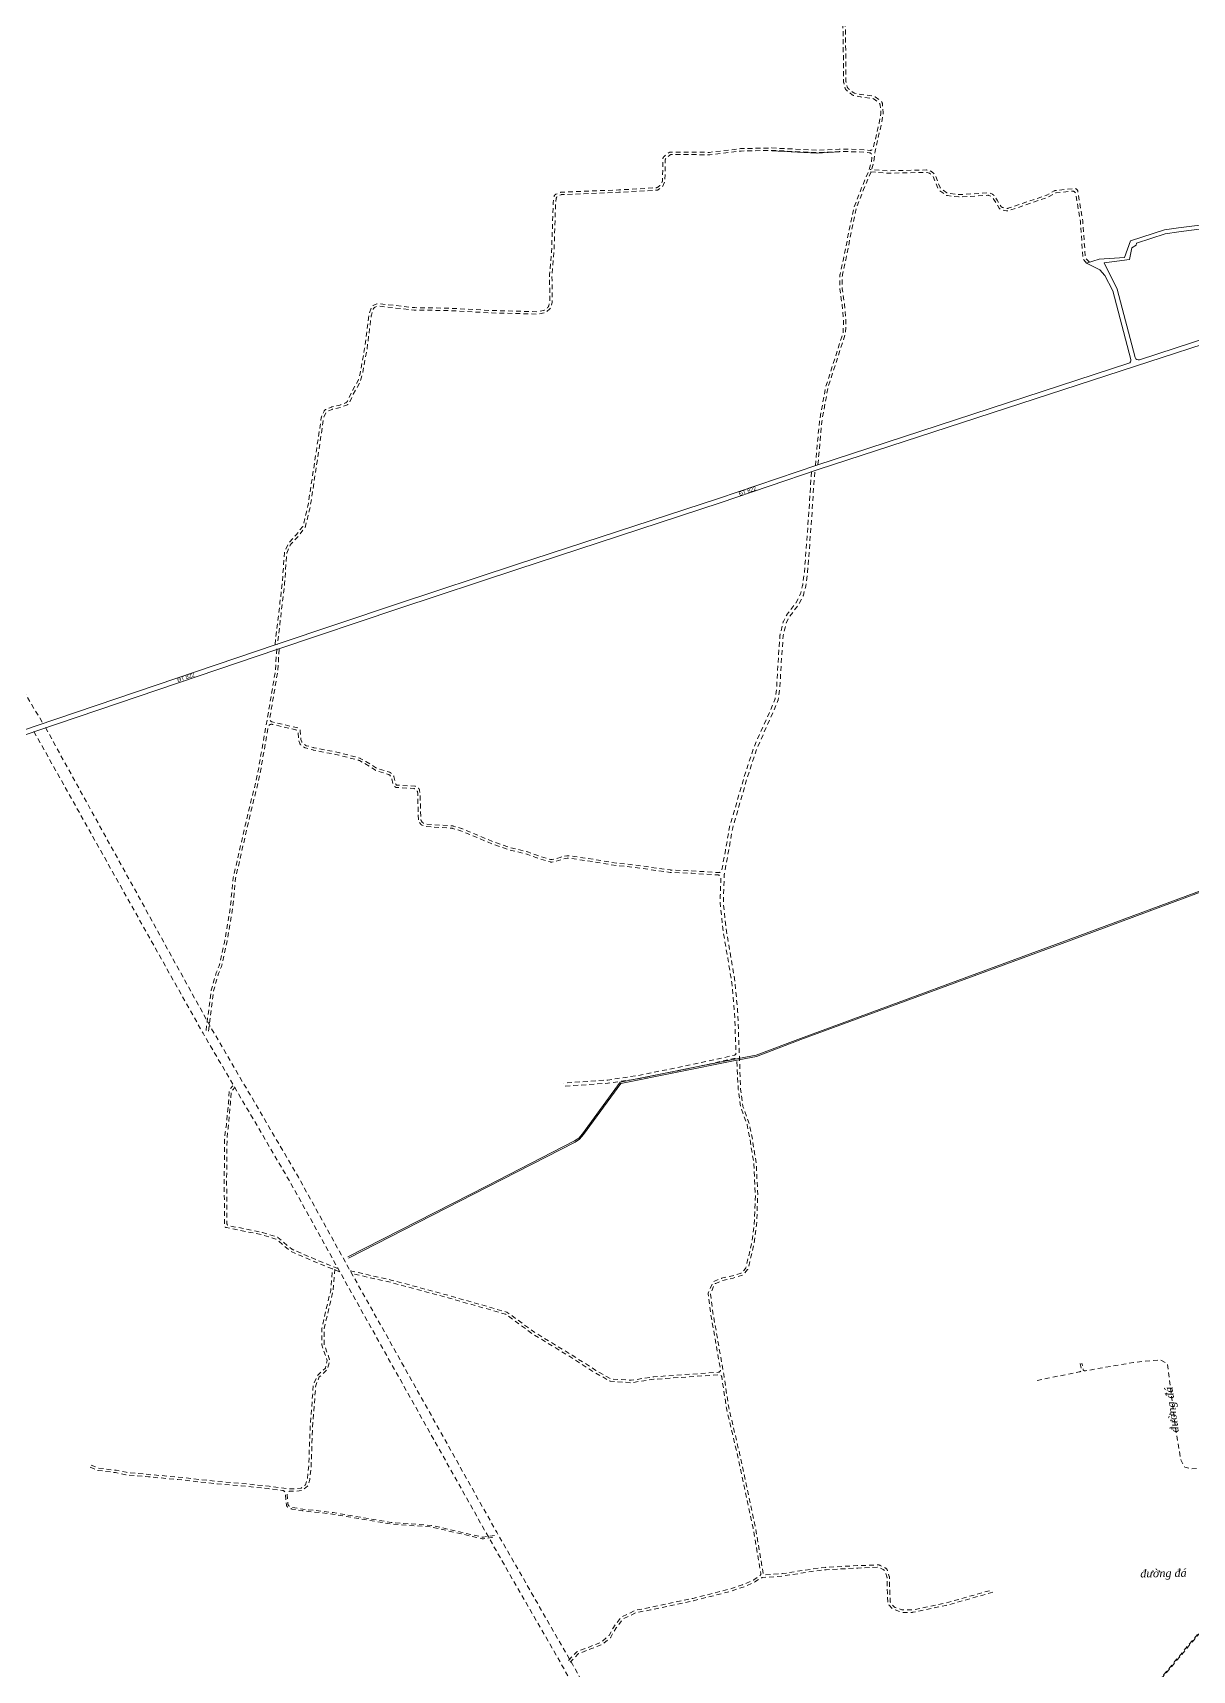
# Model space of a CAD drawing. Header units: metres. Extents: x 556238 to 587446, y 1177111 to 1219372.
# Drawn here: x 564775 to 566224, y 1208358 to 1210405 of the extents above; entities that cross this region are included whole.
import ezdxf

# ---------------------------------------------------------------- set-up
doc = ezdxf.new("R2010")
doc.units = ezdxf.units.M
doc.header["$MEASUREMENT"] = 0
doc.linetypes.add('Xr_Nen GT$0$MON', pattern=[10, 6, -4])
for name, color, linetype, lineweight in [('Xr_Nen GT$0$DUONG DAT', 250, 'Continuous', 0), ('Xr_Nen GT$0$DUONG NHUA', 38, 'Continuous', 0), ('Xr_Nen GT$0$DUONG_DA', 38, 'Xr_Nen GT$0$MON', 0), ('Xr_Nen GT$1$SONG_HO', 250, 'Continuous', 0)]:
    doc.layers.add(name, color=color, linetype=linetype, lineweight=lineweight)
doc.styles.add('Xr_Nen GT$0$ROMANS', font='romans.shx')
doc.styles.add('Xr_Nen GT$0$VN', font='VAPTIMN0.TTF')
doc.linetypes.add('Xr_Nen GT$0$TL_P', pattern='A,2,[130,ltypeshp.shx,S=1,R=0,X=0,Y=-1],2', length=4)

msp = doc.modelspace()

# ---------------------------------------------------------------- linework, layer by layer
at = {"layer": 'Xr_Nen GT$0$DUONG DAT', "linetype": 'Xr_Nen GT$0$MON', "flags": 128}
for points in [[(564505.50344, 1210011.64028), (564787.63494, 1209541.83095)], [(565079.75335, 1209635.046), (565078.27389, 1209608.66962), (565068.19897, 1209548.847), (565060.07147, 1209502.93603), (565057.24965, 1209486.46403), (565054.07962, 1209470.10349), (565046.78867, 1209441.63264), (565035.49691, 1209392.97125), (565025.48289, 1209349.05631), (565021.69381, 1209311.20796), (565014.40877, 1209268.04793), (565007.85986, 1209239.03764), (565004.15427, 1209230.21122), (564997.79683, 1209208.2739), (564991.41884, 1209157.8131)], [(564790.76675, 1209536.61582), (564998.11363, 1209160.60729), (565106.87994, 1208974.66848), (565170.02946, 1208860.66616), (565354.76969, 1208530.968), (565449.37213, 1208366.00901), (565666.86004, 1207975.76288)], [(564776.31053, 1209531.62446), (564987.70037, 1209154.64271), (565096.45094, 1208968.73083), (565159.54654, 1208854.82584), (565344.33031, 1208525.05), (565438.92587, 1208360.10299), (565656.37796, 1207969.92112)]]:
    msp.add_lwpolyline(points, dxfattribs=at)
at = {"layer": 'Xr_Nen GT$0$DUONG NHUA', "flags": 128}
for points in [[(566115.13475, 1210101.91886), (566108.50301, 1210108.69632), (566092.14972, 1210117.14032), (566107.67835, 1210122.08757), (566139.69872, 1210124.2541), (566146.96791, 1210145.09145), (566189.44161, 1210158.89341), (566206.88629, 1210161.38206), (566260.33167, 1210168.09722), (566261.30273, 1210163.24596), (566207.62813, 1210156.43727), (566190.57572, 1210154.00458), (566154.56991, 1210142.15863), (566154.19052, 1210139.50541), (566148.69564, 1210136.48566), (566145.86122, 1210121.89777), (566114.0053, 1210117.50423), (566130.43005, 1210084.84219), (566153.00357, 1209999.15308, 0.4310200048), (566158.10943, 1209996.3684), (566269.195, 1210032.519), (566295.42686, 1210041.21542)], [(564698.18116, 1209510.90557), (564779.089, 1209538.937), (565079.129, 1209640.541), (565230.62527, 1209691.2141), (565379.4891, 1209740.45633), (565632.06746, 1209823.1722), (565754.759, 1209864.865), (566144.77799, 1209992.02603, 0.3974454047), (566147.40611, 1209996.84798), (566124.79049, 1210082.69691), (566114.61989, 1210102.74848)]]:
    msp.add_lwpolyline(points, format="xyb", dxfattribs=at)
msp.add_lwpolyline([(563222.91087, 1208481.44298), (563340.77643, 1208640.99833), (563427.25679, 1208756.89475), (563491.78583, 1208843.35386), (563532.77471, 1208895.75771), (563714.20468, 1209138.81338), (563736.29325, 1209157.63323), (563755.56275, 1209170.82097), (563864.86407, 1209212.78544), (564101.61587, 1209296.62516), (564196.97324, 1209330.3574), (564320.25559, 1209373.54027), (564432.13985, 1209413.35696), (564563.82092, 1209458.556), (564700.13514, 1209505.23264), (564781.03336, 1209533.26074), (565081.04287, 1209634.85442), (565232.51906, 1209685.5208), (565381.36493, 1209734.75709), (565633.96642, 1209817.48054), (565756.65425, 1209859.17207), (566153.08487, 1209988.42354), (566271.05174, 1210026.81352), (566341.23592, 1210048.76195)], dxfattribs=at)
at = {"layer": 'Xr_Nen GT$0$DUONG_DA', "flags": 128}
for points in [[(565756.31019, 1209865.37075), (565761.08679, 1209918.80828, -0.0229088373), (565761.14841, 1209919.26205), (565768.87142, 1209961.51872, -0.0325425275), (565769.02964, 1209962.14934), (565790.61354, 1210029.32344, 0.0712203862), (565790.85148, 1210030.72054), (565791.25015, 1210045.76545, 0.0275928319), (565791.23433, 1210046.31666), (565789.62096, 1210065.51247, 0.0165869682), (565789.58223, 1210065.84185), (565786.6405, 1210085.28072, -0.0413429427), (565786.58478, 1210086.10428), (565786.82195, 1210101.82599, -0.0508596912), (565786.9401, 1210102.83366), (565791.05278, 1210121.36882, 0.0050126143), (565791.07352, 1210121.4669), (565798.4463, 1210158.1586, -0.0014853693), (565798.45223, 1210158.18771), (565804.0244, 1210185.08981, -0.0411835395), (565804.25682, 1210185.87855), (565813.26364, 1210209.17754, -0.0080686405), (565813.32424, 1210209.32709), (565822.94928, 1210232.01938, 0.0312988338), (565823.15699, 1210232.60924), (565826.00923, 1210242.6797, 0.0397107631), (565826.16414, 1210243.45739), (565827.78252, 1210257.19807, -0.0271369612), (565827.87508, 1210257.73246), (565835.59153, 1210291.32945, 0.0111064318), (565835.63643, 1210291.54696), (565837.95553, 1210304.19536, 0.0715554217), (565838.01029, 1210305.61812), (565836.86703, 1210316.52944, 0.217381157), (565834.75939, 1210320.10608), (565827.67642, 1210325.05855, 0.1183151611), (565825.50467, 1210325.91256), (565810.32014, 1210328.03884, -0.0137276413), (565810.04944, 1210328.08435), (565802.5241, 1210329.56311, -0.1183534425), (565800.40189, 1210330.53548), (565794.68493, 1210335.02076, -0.165379055), (565792.92661, 1210337.71774), (565791.50361, 1210343.29159, -0.0606096277), (565791.34837, 1210344.48933), (565791.05074, 1210382.55673, 0.0011820087), (565791.0505, 1210382.58037), (565790.70519, 1210410.10203, 0.0180218305), (565790.68769, 1210410.46193), (565787.9486, 1210442.75169, -0.0063374586), (565787.93948, 1210442.87811), (565785.78638, 1210479.15877, 0.0050150018), (565785.77943, 1210479.25882), (565780.4677, 1210546.07042, -0.0012837813), (565780.46573, 1210546.09602), (565777.83885, 1210581.43328, 0.0016599135), (565777.83628, 1210581.46637), (565773.28166, 1210637.68423, 0.0009894408), (565773.28002, 1210637.70395), (565769.63793, 1210680.55092, -0.0135851267), (565769.62228, 1210680.82212), (565766.84794, 1210771.87164, 0.0064606992), (565766.84233, 1210772.00073), (565763.44475, 1210832.2808, 0.0060238599), (565763.43652, 1210832.40099), (565743.0202, 1211085.7914, -0.013607202), (565741.05849, 1211105.88061), (565731.6392, 1211156.89046, 0.0115667063), (565731.59732, 1211157.11794), (565713.39835, 1211244.55649, -0.0068693999), (565713.37221, 1211244.69136), (565707.52065, 1211277.26829, 0.0122104975), (565707.47163, 1211277.5075), (565701.74926, 1211302.33066, 0.0035610081), (565701.73277, 1211302.39994), (565691.07473, 1211345.80003, 0.0053989196), (565691.04785, 1211345.90461), (565681.0113, 1211383.27077, -0.0247524919), (565680.90675, 1211383.75435), (565676.46097, 1211410.71691, 0.0200654103), (565676.37989, 1211411.10977), (565667.5597, 1211446.58812, -0.0295607016), (565667.4513, 1211447.16878), (565666.67229, 1211453.34543, -0.1223673087), (565666.95631, 1211455.73989), (565667.99964, 1211458.49843, -0.1836555493), (565670.35554, 1211461.1584), (565676.21861, 1211464.23079, -0.0572988807), (565677.28428, 1211464.64193), (565693.35153, 1211468.80858, -0.0117434853), (565693.58017, 1211468.86218), (565708.78525, 1211472.05163, 0.1336849301), (565711.12413, 1211473.24724), (565715.05487, 1211476.82451, 0.1259512162), (565716.41766, 1211478.89614), (565717.8792, 1211483.14538, 0.0378261643), (565718.07024, 1211483.87627), (565719.14825, 1211489.79886, 0.0633613679), (565719.21573, 1211491.05921), (565717.08096, 1211520.22578, -0.0083253945), (565717.07158, 1211520.39201), (565715.44965, 1211561.16226, -0.0112043328), (565715.44577, 1211561.38629), (565715.75655, 1211622.87227, -0.0066263323), (565715.75897, 1211623.00477), (565720.20798, 1211763.93061, -0.0877518469), (565720.56527, 1211765.6352), (565721.33595, 1211767.55543, -0.1460937895), (565723.11652, 1211769.79459), (565739.61489, 1211781.29755)], [(565077.63973, 1209640.72008), (565083.87236, 1209692.55248, 0.0018026141), (565083.8757, 1209692.58113), (565086.64704, 1209717.11987, 0.0096966874), (565086.66145, 1209717.27433), (565089.44693, 1209755.01345, -0.0844139052), (565089.76845, 1209756.3154), (565094.22367, 1209766.55107, -0.0848047524), (565094.96166, 1209767.67814), (565103.85511, 1209777.24488, 0.0222726451), (565104.08577, 1209777.5163), (565112.26981, 1209788.06424, 0.106766441), (565113.00012, 1209789.5872), (565118.87818, 1209814.20203, 0.020815901), (565118.94197, 1209814.52878), (565129.84713, 1209886.12161, 0.0007132494), (565129.84883, 1209886.1329), (565135.53278, 1209924.17706, -0.0681021039), (565135.837, 1209925.21813), (565139.00068, 1209932.29686, -0.1909780825), (565141.11082, 1209934.35569), (565148.15177, 1209937.29674, -0.0435945054), (565148.81508, 1209937.50816), (565158.68227, 1209939.72927, 0.0418123015), (565159.31928, 1209939.9298), (565165.94249, 1209942.64118, 0.1891575003), (565168.05548, 1209944.65939), (565172.66388, 1209954.59116, -0.0192183408), (565172.80388, 1209954.86481), (565181.14513, 1209969.73145, 0.0582418362), (565181.50246, 1209970.58867), (565183.91003, 1209979.00562, 0.0243409581), (565183.99874, 1209979.38461), (565189.6713, 1210010.33721, 0.0135745855), (565189.70463, 1210010.55179), (565194.99438, 1210051.99251, -0.043772413), (565195.14314, 1210052.67552), (565197.99068, 1210061.81806, -0.2242441894), (565200.30201, 1210064.33355), (565204.91986, 1210066.21276, -0.1240036681), (565206.85483, 1210066.48491), (565251.96429, 1210061.63894, 0.0226868924), (565252.32641, 1210061.61659), (565294.74136, 1210060.92582, -0.0093559509), (565294.89095, 1210060.92058), (565348.48948, 1210058.03919, 0.0067632286), (565348.5976, 1210058.03484), (565405.49548, 1210056.51789, 0.0552269453), (565406.37334, 1210056.59153), (565413.20004, 1210057.93298, 0.1250837539), (565414.98042, 1210058.77747), (565418.41672, 1210061.62387, 0.1609251849), (565419.74969, 1210063.75045), (565421.02668, 1210068.95091, 0.0623550262), (565421.14194, 1210069.93802), (565420.87404, 1210102.18026, -0.0235924596), (565420.8887, 1210102.55725), (565423.35899, 1210131.1962, 0.0129688402), (565423.37145, 1210131.40329), (565425.44639, 1210192.10209, -0.0221083605), (565425.47408, 1210192.45456), (565426.42298, 1210200.15622, -0.2708460098), (565428.87145, 1210203.36642), (565434.38545, 1210205.6343, -0.0879151627), (565435.74922, 1210205.93186), (565507.32122, 1210208.75661, 0.0044585099), (565507.39247, 1210208.76006), (565553.99534, 1210211.43243, 0.1428778081), (565556.10657, 1210212.1819), (565558.73341, 1210214.07692, 0.1259078223), (565560.00388, 1210215.5996), (565561.69727, 1210219.15177, 0.108002678), (565562.08615, 1210220.81503), (565562.47355, 1210247.51388, -0.2301424502), (565564.04769, 1210250.63662), (565570.19042, 1210255.32064, -0.1666668956), (565572.65235, 1210256.1397), (565620.44462, 1210255.70369, 0.0321157859), (565620.95716, 1210255.73196), (565659.64135, 1210260.36885, -0.0246159432), (565660.034, 1210260.39641), (565698.5089, 1210261.19882, -0.017762886), (565698.79299, 1210261.19465), (565755.05389, 1210258.36845, 0.0245301567), (565755.44614, 1210258.368), (565782.95287, 1210259.68684, -0.0145793879), (565783.18605, 1210259.69121), (565804.76207, 1210259.46672, -0.0162508452), (565805.02177, 1210259.45557), (565821.41885, 1210258.21685, 0.3708293349), (565825.61867, 1210261.31009), (565832.65274, 1210291.93604, 0.0111064318), (565832.69764, 1210292.15355), (565834.9269, 1210304.31193, 0.0715554217), (565834.98166, 1210305.73469), (565834.02602, 1210314.85529, 0.217381157), (565831.91838, 1210318.43193), (565826.54738, 1210322.18738, 0.1183151611), (565824.37563, 1210323.04139), (565809.82253, 1210325.07925, -0.0137276413), (565809.55182, 1210325.12476), (565801.23896, 1210326.75827, -0.1183534425), (565799.11675, 1210327.73064), (565792.03052, 1210333.29019, -0.165379055), (565790.2722, 1210335.98717), (565788.50655, 1210342.90315, -0.0606096277), (565788.35132, 1210344.10088), (565788.05089, 1210382.52619, 0.0011820087), (565788.05065, 1210382.54983), (565787.70678, 1210409.95624, 0.0180218305), (565787.68928, 1210410.31613), (565784.95612, 1210442.53601, -0.0063374586), (565784.94701, 1210442.66242), (565782.79343, 1210478.951, 0.0050150018), (565782.78648, 1210479.05106), (565777.47653, 1210545.84034, -0.0012837813), (565777.47456, 1210545.86594), (565774.84784, 1210581.20094, 0.0016599135), (565774.84527, 1210581.23404), (565770.29194, 1210637.43605, 0.0009894408), (565770.2903, 1210637.45577), (565766.64181, 1210680.37806, -0.0135851267), (565766.62616, 1210680.64926), (565763.85051, 1210771.74152, 0.0064606992), (565763.84491, 1210771.87061), (565760.45154, 1210832.07589, 0.0060238599), (565760.44331, 1210832.19608), (565740.03936, 1211085.43297, 0.0113050427), (565737.59212, 1211105.3232), (565730.41749, 1211146.51657, 0.0097665214), (565728.64612, 1211156.57459), (565710.4529, 1211243.98554, -0.0068693999), (565710.42675, 1211244.12041), (565704.58086, 1211276.66579, 0.0122104975), (565704.53184, 1211276.905), (565699.79343, 1211297.45986, 0.4031090279), (565696.30792, 1211299.73281), (565646.67041, 1211290.26344), (565624.24915, 1211286.66612), (565593.36695, 1211279.71205), (565562.28329, 1211273.1098), (565515.93393, 1211261.72952), (565491.57123, 1211255.71725), (565442.23802, 1211248.26834), (565430.3364, 1211248.08534, -0.1828645507), (565428.33913, 1211248.80617), (565425.4066, 1211251.31704, -0.169421329), (565424.41253, 1211253.02517), (565423.42148, 1211258.13979), (565421.62435, 1211280.58612), (565420.96553, 1211283.65696, 0.2030656986), (565419.62098, 1211285.57246), (565418.12725, 1211286.50498, 0.1542777879), (565416.37605, 1211286.95577), (565378.23549, 1211284.88679), (565359.51343, 1211284.72186, 0.4227309977), (565356.542, 1211281.6086), (565357.2897, 1211261.83836), (565354.71147, 1211241.0933), (565354.77178, 1211215.63073), (565356.18787, 1211172.37828), (565360.64813, 1211137.62399), (565367.40092, 1211093.02049)], [(565753.20584, 1209864.33721), (565758.11095, 1209919.21235, -0.0229088373), (565758.17257, 1209919.66612), (565765.95544, 1209962.25036, -0.0325425275), (565766.11367, 1209962.88097), (565787.62597, 1210029.83225, 0.0712203862), (565787.86391, 1210031.22936), (565788.24681, 1210045.67929, 0.0275928319), (565788.231, 1210046.2305), (565786.63983, 1210065.16202, 0.0165869682), (565786.60111, 1210065.49139), (565783.63709, 1210085.07751, -0.0413429427), (565783.58137, 1210085.90108), (565783.82691, 1210102.17716, -0.0508596912), (565783.94505, 1210103.18482), (565788.1175, 1210121.98931, 0.0050126143), (565788.13823, 1210122.08739), (565795.50684, 1210158.75834, -0.0014853693), (565795.51278, 1210158.78745), (565801.13695, 1210185.94065, -0.0411835395), (565801.36937, 1210186.7294), (565810.4829, 1210210.30441, -0.0080686405), (565810.5435, 1210210.45396), (565820.11405, 1210233.01777, 0.0312988338), (565820.32176, 1210233.60763), (565823.05774, 1210243.26762, 0.0397107631), (565823.21265, 1210244.04531), (565824.01213, 1210250.83321, 0.426521503), (565820.34091, 1210255.28974), (565804.89304, 1210256.45675, 0.0162508452), (565804.63333, 1210256.4679), (565783.24232, 1210256.69046, 0.0145793879), (565783.00914, 1210256.68609), (565755.44271, 1210255.36439, -0.0245301567), (565755.05047, 1210255.36484), (565698.74895, 1210258.19308, 0.017762886), (565698.46487, 1210258.19725), (565660.24431, 1210257.40015, 0.0246159432), (565659.85166, 1210257.37259), (565621.12268, 1210252.73032, -0.0321157859), (565620.61013, 1210252.70206), (565573.65351, 1210253.13045, 0.1666668956), (565571.19158, 1210252.31138), (565567.02622, 1210249.13516, 0.2301424502), (565565.45208, 1210246.01243), (565565.07632, 1210220.11591, -0.108002678), (565564.68744, 1210218.45265), (565562.38158, 1210213.61572, -0.1259078222), (565561.11111, 1210212.09305), (565557.15201, 1210209.23692, -0.1428778081), (565555.04078, 1210208.48745), (565507.53751, 1210205.76345, -0.0044585099), (565507.46626, 1210205.76), (565436.39872, 1210202.95516, 0.0879151627), (565435.03495, 1210202.6576), (565431.63448, 1210201.259, 0.2708460097), (565429.18602, 1210198.04881), (565428.46779, 1210192.21943, 0.0221083605), (565428.44011, 1210191.86696), (565426.36704, 1210131.22302, -0.0129688402), (565426.35458, 1210131.01593), (565423.88977, 1210102.44055, 0.0235924595), (565423.87511, 1210102.06356), (565424.14496, 1210069.58737, -0.0623550262), (565424.0297, 1210068.60026), (565422.42677, 1210062.07242, -0.1609251849), (565421.0938, 1210059.94584), (565416.30698, 1210055.98077, -0.1250837539), (565414.52661, 1210055.13628), (565406.62565, 1210053.58374, -0.0552269453), (565405.74779, 1210053.5101), (565348.47708, 1210055.03699, -0.0067632286), (565348.36896, 1210055.04134), (565294.78597, 1210057.9219, 0.0093559509), (565294.63638, 1210057.92713), (565252.14138, 1210058.6192, -0.0226868924), (565251.77927, 1210058.64155), (565207.28571, 1210063.42136, 0.1240036681), (565205.35074, 1210063.14921), (565202.74501, 1210062.08882, 0.2242441894), (565200.43368, 1210059.57333), (565198.08568, 1210052.03464, 0.043772413), (565197.93692, 1210051.35164), (565192.67017, 1210010.09112, -0.0135745855), (565192.63684, 1210009.87654), (565186.92325, 1209978.70008, -0.0243409581), (565186.83455, 1209978.32109), (565184.29036, 1209969.42652, -0.0582418362), (565183.93302, 1209968.5693), (565175.47664, 1209953.49746, 0.0192183408), (565175.33665, 1209953.22381), (565170.28137, 1209942.32896, -0.1891575003), (565168.16838, 1209940.31075), (565160.22328, 1209937.05822, -0.0418123015), (565159.58627, 1209936.85769), (565149.72957, 1209934.63894, 0.0435945054), (565149.06625, 1209934.42753), (565143.36448, 1209932.04585, 0.1909780825), (565141.25434, 1209929.98703), (565138.74341, 1209924.36883, 0.0681021039), (565138.43919, 1209923.32776), (565132.81527, 1209885.68537, -0.0007132494), (565132.81357, 1209885.67409), (565121.88894, 1209813.9535, -0.020815901), (565121.82516, 1209813.62675), (565115.76757, 1209788.26013, -0.106766441), (565115.03726, 1209786.73717), (565106.37403, 1209775.57163, -0.0222726451), (565106.14337, 1209775.30022), (565097.50784, 1209766.01092, 0.0848047524), (565096.76985, 1209764.88385), (565092.72276, 1209755.58584, 0.0844139052), (565092.40124, 1209754.28389), (565089.64903, 1209716.99548, -0.0096966874), (565089.63461, 1209716.84102), (565086.85553, 1209692.23371, -0.0018026141), (565086.85219, 1209692.20506), (565080.61827, 1209640.36192)], [(566092.14972, 1210117.14032), (566088.63699, 1210121.16906, -0.1628539592), (566087.66207, 1210123.51272), (566084.42029, 1210168.87972, 0.0229972644), (566084.37724, 1210169.24495), (566078.67508, 1210203.85054, 0.3960670728), (566074.32516, 1210207.17984), (566054.30615, 1210205.15188, 0.1044560437), (566052.73125, 1210204.64894), (566043.83726, 1210199.58875, -0.0477331182), (566043.14208, 1210199.27673), (565994.05787, 1210182.65676, -0.1417061908), (565991.83745, 1210182.55689), (565985.3765, 1210184.11467, -0.2027074925), (565982.87139, 1210185.96658), (565978.01132, 1210194.18181, 0.0196194698), (565977.84108, 1210194.44541), (565974.28796, 1210199.50022, 0.1518622469), (565972.40691, 1210200.95017), (565970.15257, 1210201.78656, 0.1041154307), (565968.52255, 1210202.02923), (565933.35613, 1210199.92746, -0.0441970371), (565932.65064, 1210199.94767), (565918.12735, 1210201.65436, -0.1223041522), (565916.32317, 1210202.33424), (565907.97076, 1210208.09486, -0.1481541645), (565906.52518, 1210209.90886), (565900.33788, 1210225.45929, 0.12934418), (565899.12895, 1210227.09684), (565896.75284, 1210229.00887, 0.0967622336), (565895.39566, 1210229.7235), (565892.81015, 1210230.49997, 0.078253522), (565891.57713, 1210230.66815), (565843.09788, 1210229.66781, -0.0244056015), (565842.70778, 1210229.6788), (565821.53866, 1210231.31144)], [(566095.78056, 1210118.29707), (566091.63263, 1210122.69411, -0.1729228064), (566090.55245, 1210125.15382), (566087.40282, 1210169.23125, 0.0229972644), (566087.35977, 1210169.59648), (566081.17692, 1210207.11934, 0.3960670728), (566076.82699, 1210210.44864), (566053.37337, 1210208.07275, 0.1044560437), (566051.79847, 1210207.5698), (566042.60323, 1210202.33821, -0.0477331182), (566041.90804, 1210202.0262), (565993.91755, 1210185.77656, -0.1417061908), (565991.69713, 1210185.67669), (565987.3127, 1210186.73381, -0.2027074925), (565984.80759, 1210188.58572), (565980.53337, 1210195.81066, 0.0196194698), (565980.36313, 1210196.07426), (565976.20593, 1210201.98844, 0.1518622469), (565974.32488, 1210203.4384), (565970.604, 1210204.81889, 0.1041154307), (565968.97398, 1210205.06156), (565933.44238, 1210202.93796, -0.0441970371), (565932.73689, 1210202.95818), (565919.21736, 1210204.54691, -0.1223041522), (565917.41319, 1210205.22679), (565910.42221, 1210210.04843, -0.1481541645), (565908.97663, 1210211.86243), (565902.83355, 1210227.30173, 0.12934418), (565901.62462, 1210228.93928), (565898.17701, 1210231.71353, 0.0967622336), (565896.81983, 1210232.42817), (565893.22057, 1210233.50908, 0.078253522), (565891.98755, 1210233.67726), (565843.18248, 1210232.67019, -0.0244056015), (565842.79238, 1210232.68118), (565821.76934, 1210234.30256)], [(565748.28753, 1209856.19355), (565744.24685, 1209796.26535, -0.0015686948), (565744.24553, 1209796.24657), (565739.46609, 1209731.42428, -0.0144756478), (565739.44831, 1209731.25152), (565737.25261, 1209714.65008, -0.0315845099), (565737.17937, 1209714.27859), (565734.33075, 1209703.47444, -0.0530631659), (565734.1048, 1209702.88103), (565729.0092, 1209692.84584, -0.0463493385), (565728.71323, 1209692.37634), (565717.56303, 1209677.86355, 0.0450198071), (565717.2743, 1209677.40823), (565713.0773, 1209669.25025, 0.0602095216), (565712.82715, 1209668.5752), (565708.92765, 1209652.2598, 0.0411422059), (565708.85284, 1209651.77264), (565706.31243, 1209615.6077, 0.0039456162), (565706.30949, 1209615.56044), (565704.67831, 1209585.57611, -0.0238494519), (565704.64917, 1209585.29157), (565702.70741, 1209572.41996, -0.0606601963), (565702.51334, 1209571.72116), (565696.30916, 1209556.7163, -0.0076927081), (565696.27258, 1209556.63155), (565676.05986, 1209511.71289, 0.0270762233), (565675.94285, 1209511.41003), (565664.13532, 1209475.12004, 0.0078553654), (565664.10757, 1209475.02996), (565645.91046, 1209412.48817, 0.0269269222), (565645.83707, 1209412.17373), (565640.67054, 1209383.03101, -0.0015492508), (565640.66724, 1209383.01271), (565636.20427, 1209358.71547, -0.3804294534), (565632.01047, 1209355.44654), (565598.79556, 1209357.60689, 0.0061865636), (565598.69672, 1209357.61209), (565572.22939, 1209358.67675, -0.0248957796), (565571.83292, 1209358.71253), (565526.79265, 1209365.04896, 0.0106390393), (565526.62364, 1209365.06908), (565506.0562, 1209367.07481, -0.0163109303), (565505.79749, 1209367.10858), (565467.77908, 1209373.33958, 0.0075765061), (565467.65917, 1209373.35737), (565443.93317, 1209376.51101, 0.0854837163), (565442.57636, 1209376.45887), (565435.8923, 1209375.04147, 0.0301418073), (565435.42783, 1209374.91331), (565428.34246, 1209372.49042, -0.0385927068), (565427.74542, 1209372.33648), (565424.03948, 1209371.68048, -0.1188752295), (565422.16752, 1209371.79564), (565406.26028, 1209376.68292, -0.0129312158), (565406.06417, 1209376.74877), (565393.76102, 1209381.23704, 0.0265777697), (565393.35464, 1209381.36127), (565372.17107, 1209386.6243, -0.0193056878), (565371.8745, 1209386.71026), (565352.63448, 1209393.10182, -0.0187396718), (565352.35378, 1209393.2069), (565333.80339, 1209400.95562, -0.0000522106), (565333.80262, 1209400.95594), (565310.98023, 1209410.49472, 0.0271095587), (565310.57185, 1209410.63995), (565300.36008, 1209413.65925, 0.0551140121), (565299.49472, 1209413.81436), (565267.04636, 1209415.99965, -0.0759611977), (565265.86678, 1209416.26204), (565263.37128, 1209417.23141, -0.1492076674), (565261.53608, 1209418.67564), (565260.67082, 1209419.91938, -0.1455693524), (565259.95613, 1209422.08529), (565259.01118, 1209453.98617, 0.0266101426), (565258.97598, 1209454.41018), (565258.4678, 1209458.12292, 0.1996891967), (565256.91396, 1209460.77356), (565254.4189, 1209462.6561, 0.1477780576), (565252.24762, 1209463.45595), (565229.64213, 1209464.80294), (565228.64491, 1209466.14772, -0.1057614199), (565227.95136, 1209467.6707), (565226.25366, 1209475.38617, 0.1497363327), (565225.10187, 1209477.4268), (565222.54945, 1209479.8512, 0.1150587049), (565220.98235, 1209480.77059), (565205.35509, 1209485.62968, -0.0662865069), (565204.39697, 1209486.07355), (565191.35854, 1209494.36139, 0.017396115), (565191.11866, 1209494.5024), (565184.21921, 1209498.24155, 0.0596642505), (565183.33493, 1209498.59214), (565158.43736, 1209505.16925, 0.0155687706), (565158.19472, 1209505.22533), (565126.17499, 1209511.58271, -0.0160814708), (565125.92442, 1209511.64089), (565117.01987, 1209514.01272, -0.0819736753), (565115.83235, 1209514.5486), (565112.70793, 1209516.62919, -0.1691118231), (565111.11959, 1209518.7261), (565110.09507, 1209521.88949, -0.0617161403), (565109.90935, 1209522.85551), (565109.24864, 1209532.75296, 0.3302768336), (565106.16223, 1209536.38287), (565074.20016, 1209543.80426, -0.3987918443), (565071.16611, 1209548.39788), (565071.15523, 1209548.3364), (565081.25987, 1209608.33548), (565082.74865, 1209634.878)], [(565752.27847, 1209855.92445), (565748.23695, 1209795.98374, -0.0015686948), (565748.23562, 1209795.96496), (565743.44675, 1209731.01464, -0.0144756478), (565743.42897, 1209730.84188), (565741.18491, 1209713.87486, -0.0315845099), (565741.11168, 1209713.50338), (565738.09004, 1209702.04302, -0.0530631659), (565737.86409, 1209701.44961), (565732.40752, 1209690.70351, -0.0463493385), (565732.11154, 1209690.23402), (565720.95482, 1209675.71273, 0.0450198071), (565720.6661, 1209675.25742), (565716.85534, 1209667.85022, 0.0602095216), (565716.60519, 1209667.17518), (565712.89471, 1209651.65062, 0.0411422059), (565712.81991, 1209651.16346), (565710.30481, 1209615.3589, 0.0039456162), (565710.30187, 1209615.31164), (565708.66203, 1209585.16821, -0.0238494519), (565708.6329, 1209584.88366), (565706.59, 1209571.34167, -0.0606601963), (565706.39593, 1209570.64286), (565699.98212, 1209555.13101, -0.0076927081), (565699.94554, 1209555.04626), (565679.79652, 1209510.26916, 0.0270762233), (565679.67951, 1209509.9663), (565667.95849, 1209473.9422, 0.0078553654), (565667.93074, 1209473.85212), (565649.81141, 1209411.57766, 0.0269269222), (565649.73802, 1209411.26322), (565644.60697, 1209382.32056, -0.0015492508), (565644.60366, 1209382.30226), (565639.33005, 1209353.59172, 0.0359026685), (565639.28286, 1209353.16404), (565638.31341, 1209327.73704, 0.0038041441), (565638.31202, 1209327.69141), (565638.09489, 1209318.20803, 0.0323556991), (565638.1111, 1209317.82051), (565641.9092, 1209282.28774, 0.0156664984), (565641.93502, 1209282.10157), (565647.55245, 1209249.20851, -0.0008415265), (565647.55413, 1209249.19855), (565652.72924, 1209218.26842, -0.0191912598), (565652.75849, 1209218.04007), (565655.94592, 1209182.33097, -0.0125105263), (565655.95552, 1209182.18118), (565657.72517, 1209136.81177, -0.0006394007), (565657.72546, 1209136.8041), (565658.08473, 1209126.94578, 0.0004730944), (565658.08495, 1209126.94011), (565659.69929, 1209084.83309, 0.0229669836), (565659.72247, 1209084.55861), (565662.43039, 1209063.8736, 0.0561694596), (565662.59166, 1209063.22133), (565670.6775, 1209041.38343, -0.0413714449), (565670.81061, 1209040.90604), (565673.98683, 1209024.32122, -0.0074453225), (565674.00233, 1209024.23324), (565679.22686, 1208991.74377, -0.0283570813), (565679.26173, 1208991.40555), (565681.08245, 1208951.89027, -0.0215766958), (565681.0832, 1208951.63147), (565679.6153, 1208915.181, -0.0234567486), (565679.59081, 1208914.90074), (565676.37864, 1208891.08365, -0.0255342663), (565676.32228, 1208890.78267), (565669.01204, 1208860.40755, -0.1161878676), (565668.39206, 1208859.17949), (565663.40478, 1208853.24455, -0.1417051248), (565662.01999, 1208852.31654), (565650.42697, 1208848.61736, -0.0210236696), (565650.18372, 1208848.55087), (565636.73495, 1208845.47573, 0.0454738638), (565636.2173, 1208845.30667), (565628.52181, 1208841.99338, 0.1920365809), (565626.95126, 1208840.42088), (565622.42784, 1208829.87893, 0.133018862), (565622.20766, 1208828.32598), (565625.07308, 1208805.26918, 0.0125540334), (565625.09541, 1208805.12022), (565638.52234, 1208728.66984, -0.0058777166), (565638.53372, 1208728.60024), (565644.88807, 1208686.65421, 0.020251976), (565644.93415, 1208686.41569), (565658.7261, 1208627.86606, -0.0048674398), (565658.73894, 1208627.80908), (565678.29253, 1208536.90492, -0.0118909629), (565678.31921, 1208536.76477), (565687.8741, 1208479.13787, 0.389316054), (565690.00413, 1208477.47119), (565712.06806, 1208479.2082, 0.0189190909), (565712.51888, 1208479.26091), (565747.68191, 1208484.72757, -0.0070043357), (565747.84836, 1208484.75106), (565765.9047, 1208487.04221, -0.0184534161), (565766.34567, 1208487.0817), (565805.87864, 1208489.1555, -0.0037960334), (565805.96965, 1208489.15958), (565831.19366, 1208490.09898, -0.1238880507), (565834.05812, 1208489.49055), (565840.21101, 1208486.47412, -0.2071271034), (565843.30535, 1208482.8485), (565845.50298, 1208475.69417, -0.0697246289), (565845.76632, 1208474.04983), (565846.14367, 1208454.77733, 0.0076527351), (565846.15008, 1208454.59379), (565846.64067, 1208444.82685, 0.178223405), (565848.26626, 1208441.01317), (565850.73981, 1208438.38802, 0.1216307751), (565853.15687, 1208436.82834), (565861.21625, 1208434.059, 0.0839160468), (565863.18947, 1208433.7334), (565873.74803, 1208433.7746, 0.0501455476), (565874.94201, 1208433.89935), (565915.6582, 1208442.33607, 0.0175333122), (565916.06687, 1208442.43581), (565974.27048, 1208458.82286)], [(564994.39516, 1209157.4369), (565000.74368, 1209207.66457), (565006.98747, 1209229.20972), (565010.72812, 1209238.11964), (565017.35324, 1209267.46754), (565024.66881, 1209310.80843), (565028.44935, 1209348.57153), (565038.42055, 1209392.2987), (565049.70333, 1209440.92136), (565057.00791, 1209469.44546), (565060.20108, 1209485.92535), (565063.02699, 1209502.42127), (565069.24593, 1209537.55109, -0.4298053053), (565074.0894, 1209540.75017), (565103.31704, 1209533.9637, -0.3302768336), (565106.40346, 1209530.33378), (565106.94077, 1209522.2848, 0.0617161403), (565107.12649, 1209521.31878), (565108.58738, 1209516.80803, 0.1691118231), (565110.17572, 1209514.71113), (565114.5817, 1209511.77712, 0.0819736753), (565115.76922, 1209511.24125), (565125.24552, 1209508.71713, 0.0160814708), (565125.4961, 1209508.65894), (565157.51884, 1209502.30096, -0.0155687706), (565157.76148, 1209502.24488), (565182.22136, 1209495.78339, -0.0596642505), (565183.10564, 1209495.43281), (565189.59744, 1209491.91458, -0.017396115), (565189.83732, 1209491.77357), (565203.12476, 1209483.32745, 0.0662865069), (565204.08288, 1209482.88358), (565219.42354, 1209478.1136, -0.1150587049), (565220.99064, 1209477.19421), (565222.36946, 1209475.88455, -0.1497363327), (565223.52124, 1209473.84392), (565225.15936, 1209466.39925, 0.1057614199), (565225.85292, 1209464.87627), (565226.95443, 1209463.39083, 0.2218384968), (565229.9295, 1209461.78049), (565251.16432, 1209460.51518, -0.1477780576), (565253.3356, 1209459.71533), (565254.1109, 1209459.13036, -0.1996891967), (565255.66474, 1209456.47972), (565255.98203, 1209454.16165, -0.0266101427), (565256.01722, 1209453.73764), (565256.98387, 1209421.10453, 0.1455693524), (565257.69855, 1209418.93862), (565259.59631, 1209416.21075, 0.1492076674), (565261.43152, 1209414.76652), (565265.20782, 1209413.29962, 0.0759611977), (565266.3874, 1209413.03724), (565298.9622, 1209410.84343, -0.0551140121), (565299.82756, 1209410.68832), (565309.56515, 1209407.80922, -0.0271095587), (565309.97353, 1209407.66398), (565332.64573, 1209398.18798, 0.0000522098), (565332.6465, 1209398.18766), (565351.30125, 1209390.39535, 0.0187396726), (565351.58196, 1209390.29026), (565371.03869, 1209383.82671, 0.0193056878), (565371.33525, 1209383.74075), (565392.47641, 1209378.48826, -0.0265777696), (565392.88279, 1209378.36403), (565405.10893, 1209373.90386, 0.0129312158), (565405.30503, 1209373.83801), (565421.97803, 1209368.71546, 0.1188752295), (565423.84999, 1209368.6003), (565428.49668, 1209369.42282, 0.0385927068), (565429.09372, 1209369.57676), (565436.22724, 1209372.01612, -0.0301418073), (565436.69171, 1209372.14428), (565442.69325, 1209373.41695, -0.0854837163), (565444.05006, 1209373.46909), (565467.21883, 1209370.38952, -0.0075765061), (565467.33873, 1209370.37172), (565505.40888, 1209364.13225, 0.0163109303), (565505.66759, 1209364.09847), (565526.26892, 1209362.08944, -0.0106390393), (565526.43793, 1209362.06932), (565571.56299, 1209355.72096, 0.0248957796), (565571.95946, 1209355.68518), (565598.53905, 1209354.616, -0.0061865636), (565598.63789, 1209354.6108), (565631.3585, 1209352.48261, -0.4063735206), (565635.09598, 1209348.33865), (565634.31516, 1209327.85903, 0.0038041441), (565634.31376, 1209327.8134), (565634.09001, 1209318.04054, 0.0323556991), (565634.10621, 1209317.65302), (565637.94518, 1209281.73795, 0.0156664984), (565637.971, 1209281.55178), (565643.6084, 1209248.54178, -0.0008415265), (565643.61008, 1209248.53182), (565648.75874, 1209217.75981, -0.0191912598), (565648.78799, 1209217.53147), (565651.95286, 1209182.07505, -0.0125105263), (565651.96246, 1209181.92525), (565653.72801, 1209136.66098, -0.0006394007), (565653.7283, 1209136.65331), (565653.96573, 1209130.13833, -0.3628787806), (565651.60723, 1209127.09802), (565590.69662, 1209113.80831, -0.0039788916), (565590.64989, 1209113.79851), (565530.10644, 1209101.59495, -0.0130930351), (565529.95169, 1209101.56795), (565493.53245, 1209096.19282, -0.0192010435), (565493.30346, 1209096.16796), (565438.51732, 1209092.34108)], [(566327.63004, 1209404.87255), (566324.8795, 1209383.24261), (566324.35011, 1209364.94948), (566329.8687, 1209326.82167), (566334.1378, 1209308.15948), (566355.12038, 1209292.93202), (566358.35383, 1209286.85733), (566359.10763, 1209279.64451), (566352.13445, 1209210.8), (566345.99417, 1209192.19177), (566345.99417, 1209143.32562), (566351.32738, 1209119.9221), (566353.73914, 1209032.20494), (566338.6896, 1208940.9987), (566330.2774, 1208884.99683), (566327.12234, 1208843.87278), (566324.52728, 1208829.12488), (566315.09477, 1208820.85169), (566291.04689, 1208818.05905), (566282.81331, 1208808.78286), (566281.41615, 1208799.45007), (566281.41615, 1208745.76786), (566265.96557, 1208660.24567), (566269.75105, 1208614.11955, -0.4345810315), (566266.79965, 1208610.87442), (566223.89665, 1208610.3231), (566214.83556, 1208612.08987), (566209.89042, 1208621.32383), (566204.33883, 1208653.77328), (566193.2366, 1208741.08231), (566184.44499, 1208746.4909), (566150.83742, 1208743.21971), (566090.66945, 1208732.72314, -0.2254756417), (566088.18849, 1208733.41195), (566087.95709, 1208733.6126), (566086.26827, 1208742.24881)], [(566232.94567, 1209329.74485), (566373.44816, 1209382.49057, -0.3470842742), (566376.98057, 1209381.3331), (566619.35651, 1209016.18801), (566606.13032, 1209003.50111), (566354.51633, 1208515.0263), (566347.92276, 1208506.82637), (566335.82678, 1208498.22342), (566293.4986, 1208478.02446), (566164.784, 1208324.46118), (565980.77309, 1208106.31231), (565977.92301, 1208101.93454), (565972.60348, 1208068.92442), (565969.0108, 1208011.14559), (565971.52412, 1208001.01564), (566142.48189, 1207771.50233), (566145.05559, 1207766.61978), (566148.4714, 1207382.69768), (566149.47137, 1207382.70658), (566146.05339, 1207766.87137), (566143.33028, 1207772.03738), (565972.44625, 1208001.45169), (565970.01842, 1208011.23708), (565973.59852, 1208068.81358), (565978.87659, 1208101.5664), (565981.57738, 1208105.71485), (566165.54939, 1208323.81761), (566294.1254, 1208477.21554), (566336.3357, 1208497.35825), (566348.61525, 1208506.09176), (566355.35901, 1208514.47848), (566606.94293, 1209002.8949), (566619.91848, 1209015.34138), (566792.59446, 1208755.20091), (566797.7699, 1208749.77157), (566803.40326, 1208746.14623), (566845.23536, 1208724.98067), (567033.47499, 1208625.82317), (567051.35002, 1208613.65574), (567067.08912, 1208599.04354), (567089.35446, 1208578.08128)], [(565171.6743, 1208857.73067), (565222.92904, 1208846.17171, -0.0102021938), (565223.04788, 1208846.14235), (565294.69017, 1208826.88309, -0.0040181402), (565294.73663, 1208826.8702), (565367.09703, 1208806.16531, -0.0885223283), (565368.04367, 1208805.70186), (565402.47918, 1208780.4963, 0.0214923802), (565402.69355, 1208780.35312), (565449.05337, 1208752.19044, -0.0055541636), (565449.10995, 1208752.15521), (565478.79987, 1208733.20364, 0.0134560374), (565478.93824, 1208733.12046), (565496.84417, 1208723.00337, 0.1104181873), (565498.09693, 1208722.62359), (565522.15015, 1208720.83056, 0.0564082483), (565522.82441, 1208720.85639), (565551.05747, 1208725.15193, -0.0240153969), (565551.34396, 1208725.18154), (565631.73118, 1208730.86349, 0.4448008652), (565634.47443, 1208734.37497), (565622.1276, 1208804.67548, -0.0125540334), (565622.10528, 1208804.82444), (565619.13036, 1208828.76229, -0.133018862), (565619.35054, 1208830.31523), (565624.66608, 1208842.70325, -0.1920365809), (565626.23663, 1208844.27574), (565635.28206, 1208848.17025, -0.0454738638), (565635.79971, 1208848.33931), (565649.39199, 1208851.44726, 0.0210236696), (565649.63523, 1208851.51376), (565660.28144, 1208854.91081, 0.1417051248), (565661.66623, 1208855.83883), (565665.64069, 1208860.56849, 0.1161878676), (565666.26066, 1208861.79655), (565673.36969, 1208891.33558, 0.0255342663), (565673.42605, 1208891.63656), (565676.59891, 1208915.16216, 0.0234567486), (565676.62339, 1208915.44242), (565678.08042, 1208951.62277, 0.0215766958), (565678.07967, 1208951.88157), (565676.27275, 1208991.09737, 0.0283570813), (565676.23787, 1208991.43559), (565671.04747, 1209023.71283, 0.0074453225), (565671.03198, 1209023.80081), (565667.91093, 1209040.09753, 0.0413714449), (565667.77782, 1209040.57493), (565659.66093, 1209062.4967, -0.0561694596), (565659.49965, 1209063.14897), (565656.73012, 1209084.30462, -0.0198645682), (565656.7086, 1209084.54193), (565654.90084, 1209120.15035, 0.463134025), (565651.26519, 1209122.92929), (565591.51819, 1209109.89347, -0.0039788916), (565591.47147, 1209109.88366), (565530.79411, 1209097.65311, -0.0130930351), (565530.63936, 1209097.62611), (565493.96446, 1209092.21325, -0.0192010435), (565493.73548, 1209092.18839), (565438.79605, 1209088.35081)], [(565158.6428, 1208856.45734), (565130.9026, 1208867.43375, -0.0079891264), (565130.81403, 1208867.47045), (565097.30681, 1208881.98347, -0.0742063014), (565096.55502, 1208882.45155), (565079.66083, 1208896.82692, 0.1014510239), (565078.60496, 1208897.40761), (565061.07283, 1208902.84245, 0.0262016642), (565060.76825, 1208902.91964), (565016.8899, 1208911.62329, -0.356406468), (565014.47365, 1208914.54947), (565014.15783, 1208972.00565, -0.0040367181), (565014.15795, 1208972.05409), (565014.67464, 1209020.5673, -0.0443118944), (565016.88671, 1209039.83224), (565019.17542, 1209065.24456, 0.044143038), (565019.80155, 1209074.15653), (565020.37872, 1209083.10971, -0.1417830419), (565021.12998, 1209084.5988), (565025.04831, 1209088.81379)], [(565156.35397, 1208860.58931), (565132.05096, 1208870.20568, -0.0079891264), (565131.9624, 1208870.24237), (565098.90999, 1208884.5584, -0.0742063014), (565098.1582, 1208885.02648), (565081.13656, 1208899.51029, 0.1014510239), (565080.08069, 1208900.09098), (565061.81084, 1208905.75451, 0.0262016642), (565061.50627, 1208905.8317), (565019.87639, 1208914.08934, -0.356406468), (565017.46014, 1208917.01552), (565017.15791, 1208971.99792, -0.0040367181), (565017.15804, 1208972.04636), (565017.67348, 1209020.44214, -0.0384495526), (565019.70566, 1209040.1635), (565021.5755, 1209064.93189, 0.0357343794), (565022.35812, 1209073.63533), (565023.16704, 1209081.70297, -0.1417830419), (565023.91831, 1209083.19206), (565027.24554, 1209086.7712)], [(565351.96449, 1208527.00279), (565338.19976, 1208524.77322, -0.0976539187), (565336.65295, 1208524.826), (565274.0588, 1208539.40269, 0.0396910736), (565273.43181, 1208539.49711), (565223.15295, 1208543.02832, -0.0249549244), (565222.75679, 1208543.0761), (565183.9396, 1208549.736, 0.0005926743), (565183.93026, 1208549.73759), (565150.1473, 1208555.45135, 0.0128033714), (565149.94454, 1208555.48032), (565112.44193, 1208559.86298, -0.0088669716), (565112.30134, 1208559.88194), (565099.47608, 1208561.84394, -0.0735984798), (565098.35672, 1208562.18864), (565095.96309, 1208563.33213, -0.2669086502), (565093.7007, 1208566.61453), (565092.77065, 1208577.95664, -0.4504382068), (565096.91827, 1208582.2803), (565101.87034, 1208582.08083), (565111.67733, 1208583.13724), (565118.45739, 1208588.49459), (565121.21566, 1208596.8784), (565122.83703, 1208614.25305), (565124.49335, 1208660.74859), (565128.53658, 1208714.36299), (565133.0185, 1208725.00273), (565143.23996, 1208734.31656), (565146.17216, 1208745.56774), (565139.15054, 1208765.52804), (565139.19629, 1208785.76119), (565145.30641, 1208812.4599), (565150.29303, 1208832.55409), (565152.58345, 1208860.2907)], [(565444.45782, 1208370.76716), (565454.49891, 1208381.06792, -0.1063237359), (565455.54982, 1208381.76596), (565472.17468, 1208388.29957, 0.0000042696), (565472.17473, 1208388.29959), (565485.20112, 1208393.41925, 0.0809786026), (565486.0311, 1208393.91235), (565494.5197, 1208401.02868, 0.0924899709), (565495.21904, 1208401.87835), (565500.99229, 1208412.34151, -0.0396224132), (565501.2538, 1208412.73771), (565510.12487, 1208424.10664, -0.1127342173), (565511.16049, 1208424.95041), (565527.76733, 1208433.16063, -0.06921671), (565528.55176, 1208433.4214), (565546.53367, 1208436.74416, 0.0072975129), (565546.61954, 1208436.76132), (565600.00306, 1208448.24635, 0.0087154932), (565600.1049, 1208448.27013), (565644.92164, 1208459.55979, 0.0181844014), (565645.13109, 1208459.62073), (565661.62759, 1208465.07839, 0.0228313506), (565661.88337, 1208465.17617), (565675.60636, 1208471.15386, 0.0435878932), (565676.06503, 1208471.4032), (565683.50008, 1208476.32829, 0.2957069649), (565684.80294, 1208479.32005), (565675.37129, 1208536.20365, 0.0118909629), (565675.34461, 1208536.34381), (565655.81216, 1208627.14965, 0.0048674398), (565655.79933, 1208627.20663), (565641.9862, 1208685.84616, -0.020251976), (565641.94012, 1208686.08468), (565636.02269, 1208725.14654, 0.3901761406), (565632.85393, 1208727.69035), (565551.65267, 1208722.19398, 0.0240153969), (565551.36618, 1208722.16438), (565522.93999, 1208717.83945, -0.0564082483), (565522.26573, 1208717.81362), (565497.20508, 1208719.68174, -0.1104181873), (565495.95233, 1208720.06153), (565477.39217, 1208730.54827, -0.0134560374), (565477.2538, 1208730.63144), (565447.5239, 1208749.60853, 0.0055541636), (565447.46733, 1208749.64376), (565401.02572, 1208777.85612, -0.0214923802), (565400.81135, 1208777.9993), (565366.70371, 1208802.96487, 0.0885223283), (565365.75706, 1208803.42833), (565293.93452, 1208823.97931, 0.0040181402), (565293.88806, 1208823.9922), (565222.32818, 1208843.22931, 0.0102021938), (565222.20934, 1208843.25867), (565173.64677, 1208854.2105)], [(566084.30545, 1208741.86497), (566085.6793, 1208734.83947, -0.4129427365), (566083.32359, 1208731.32201), (566026.49742, 1208719.95325)], [(564846.75872, 1208612.17377), (564856.28938, 1208608.23783), (564878.42786, 1208605.41331), (564891.28142, 1208602.84551), (564919.57775, 1208600.13325), (564956.32364, 1208596.86112), (565005.54392, 1208591.33076), (565035.31443, 1208589.01179), (565069.78832, 1208585.411), (565087.19598, 1208583.04833, -0.3520719045), (565090.64463, 1208579.41158), (565091.80134, 1208565.30539, 0.2669086502), (565094.06372, 1208562.023), (565097.76169, 1208560.25641, 0.0735984798), (565098.88105, 1208559.9117), (565112.03397, 1208557.89958, 0.0088669717), (565112.17456, 1208557.88062), (565149.66152, 1208553.49979, -0.0128033714), (565149.86428, 1208553.47081), (565183.59439, 1208547.76599, -0.0005926743), (565183.60374, 1208547.7644), (565222.51703, 1208541.08801, 0.0249549244), (565222.91319, 1208541.04024), (565273.13306, 1208537.51316, -0.0396910736), (565273.76005, 1208537.41875), (565336.58344, 1208522.78867, 0.0976539187), (565338.13024, 1208522.73589), (565352.28428, 1208525.02852)], [(565975.08352, 1208455.93514), (565916.77861, 1208439.51957, -0.0175333121), (565916.36993, 1208439.41982), (565875.25534, 1208430.90055, -0.0501455476), (565874.06137, 1208430.7758), (565862.69411, 1208430.73144, -0.0839160468), (565860.72089, 1208431.05704), (565851.48142, 1208434.23189, -0.1216307751), (565849.06437, 1208435.79156), (565845.32544, 1208439.75964, -0.178223405), (565843.69985, 1208443.57332), (565843.15155, 1208454.48915, -0.0076527352), (565843.14515, 1208454.67269), (565842.77512, 1208473.57079, 0.0697246289), (565842.51178, 1208475.21513), (565840.81887, 1208480.72637, 0.2071271035), (565837.72453, 1208484.35199), (565833.41538, 1208486.46454, 0.1238880507), (565830.55092, 1208487.07296), (565806.10406, 1208486.1625, 0.0037960334), (565806.01305, 1208486.15842), (565766.61343, 1208484.09162, 0.0184534161), (565766.17247, 1208484.05214), (565748.26769, 1208481.78022, 0.0070043357), (565748.10124, 1208481.75672), (565712.86754, 1208476.27907, -0.0189190909), (565712.41671, 1208476.22636), (565687.13837, 1208474.2363, 0.1273033758), (565684.2958, 1208473.2569), (565677.50332, 1208468.75746, -0.0435878932), (565677.04465, 1208468.50811), (565662.95578, 1208462.37104, -0.0228313506), (565662.7, 1208462.27326), (565645.96976, 1208456.73827, -0.0181844014), (565645.7603, 1208456.67733), (565600.78702, 1208445.34824, -0.0087154932), (565600.68518, 1208445.32446), (565547.20772, 1208433.81922, -0.0072975129), (565547.12185, 1208433.80206), (565529.50723, 1208430.54717, 0.06921671), (565528.7228, 1208430.2864), (565513.1042, 1208422.56475, 0.1127342173), (565512.06858, 1208421.72098), (565503.76545, 1208411.07991, 0.0396224132), (565503.50394, 1208410.68371), (565497.57532, 1208399.93895, -0.0924899709), (565496.87597, 1208399.08928), (565487.58364, 1208391.29915, -0.0809786026), (565486.75366, 1208390.80605), (565473.27209, 1208385.50749, -0.0000042696), (565473.27204, 1208385.50748), (565457.24766, 1208379.20985, 0.1063237359), (565456.19674, 1208378.51181), (565446.60604, 1208368.67309)]]:
    msp.add_lwpolyline(points, format="xyb", dxfattribs=at)
at = {"layer": 'Xr_Nen GT$0$DUONG_DA', "linetype": 'ByBlock', "flags": 128}
msp.add_lwpolyline([(565783.15989, 1210256.19044, 0.0090615322), (565783.03309, 1210256.18666), (565755.46666, 1210254.86496, -0.0245301567), (565755.02538, 1210254.86547), (565698.72387, 1210257.69371, 0.0106382767), (565698.57501, 1210257.69802, 0.0106382767)], format="xyb", dxfattribs=at)
at = {"layer": 'Xr_Nen GT$0$DUONG_DA', "flags": 128}
msp.add_lwpolyline([(564847.90385, 1208614.94662), (564857.06529, 1208611.16315), (564878.91215, 1208608.37584), (564891.71952, 1208605.81727), (564919.85392, 1208603.12053), (564956.62421, 1208599.84623), (565005.82798, 1208594.31773), (565035.5868, 1208591.99966), (565070.14597, 1208588.38997), (565091.40235, 1208585.50493), (565101.76951, 1208585.08732), (565110.49605, 1208586.02735), (565115.8896, 1208590.28913), (565118.2601, 1208597.4943), (565119.842, 1208614.44598), (565121.49737, 1208660.91485), (565125.58188, 1208715.07659), (565130.51002, 1208726.77565), (565140.56141, 1208735.93451), (565143.03791, 1208745.43709), (565136.14938, 1208765.01905), (565136.19706, 1208786.10344), (565142.38812, 1208813.15587), (565147.32311, 1208833.04197), (565149.59363, 1208860.5376)], dxfattribs=at)
at = {"layer": 'Xr_Nen GT$1$SONG_HO', "linetype": 'Xr_Nen GT$0$TL_P', "ltscale": 0.7, "flags": 128}
for points in [[(565168.77935, 1208875.06082), (565342.9544, 1208963.92289), (565451.99479, 1209020.05222), (565457.37169, 1209023.56111), (565461.88799, 1209029.04843), (565509.01427, 1209093.40377), (565650.54358, 1209121.61795), (565679.21369, 1209127.18573), (565734.45731, 1209148.26316), (566068.98246, 1209271.31947), (566376.17153, 1209385.26964)], [(565169.55754, 1208873.66164), (565343.68411, 1208962.49898), (565452.80027, 1209018.66731), (565458.45134, 1209022.35512), (565463.15214, 1209028.06661), (565509.93745, 1209091.95633), (565650.8525, 1209120.04805), (565679.65466, 1209125.64147), (565735.01869, 1209146.76484), (566069.53688, 1209269.81859), (566376.72799, 1209383.76952)]]:
    msp.add_lwpolyline(points, dxfattribs=at)

# ---------------------------------------------------------------- texts
at = {"layer": 'Xr_Nen GT$0$DUONG NHUA', "char_height": 5, "attachment_point": 1, "rotation": 19.24248449, "style": 'Xr_Nen GT$0$VN'}
for insert in [(565656.77264, 1209830.99012), (564954.70028, 1209598.1168)]:
    msp.add_mtext_dynamic_manual_height_columns('ÑT 822', width=27.6345218, gutter_width=50, heights=[0], dxfattribs=dict(at, insert=insert))
at = {"layer": 'Xr_Nen GT$0$DUONG_DA', "char_height": 10, "attachment_point": 1, "style": 'Xr_Nen GT$0$ROMANS'}
for insert, rotation in [((566197.55417, 1208654.70649), 98.0344683), ((566159.24816, 1208484.37935), 0.86980951)]:
    msp.add_mtext_dynamic_manual_height_columns('{\\fTimes New Roman|b0|i1|c0|p18;đường đá }', width=183.3391287, gutter_width=100, heights=[0], dxfattribs=dict(at, insert=insert, rotation=rotation))

doc.saveas('drawing.dxf')
